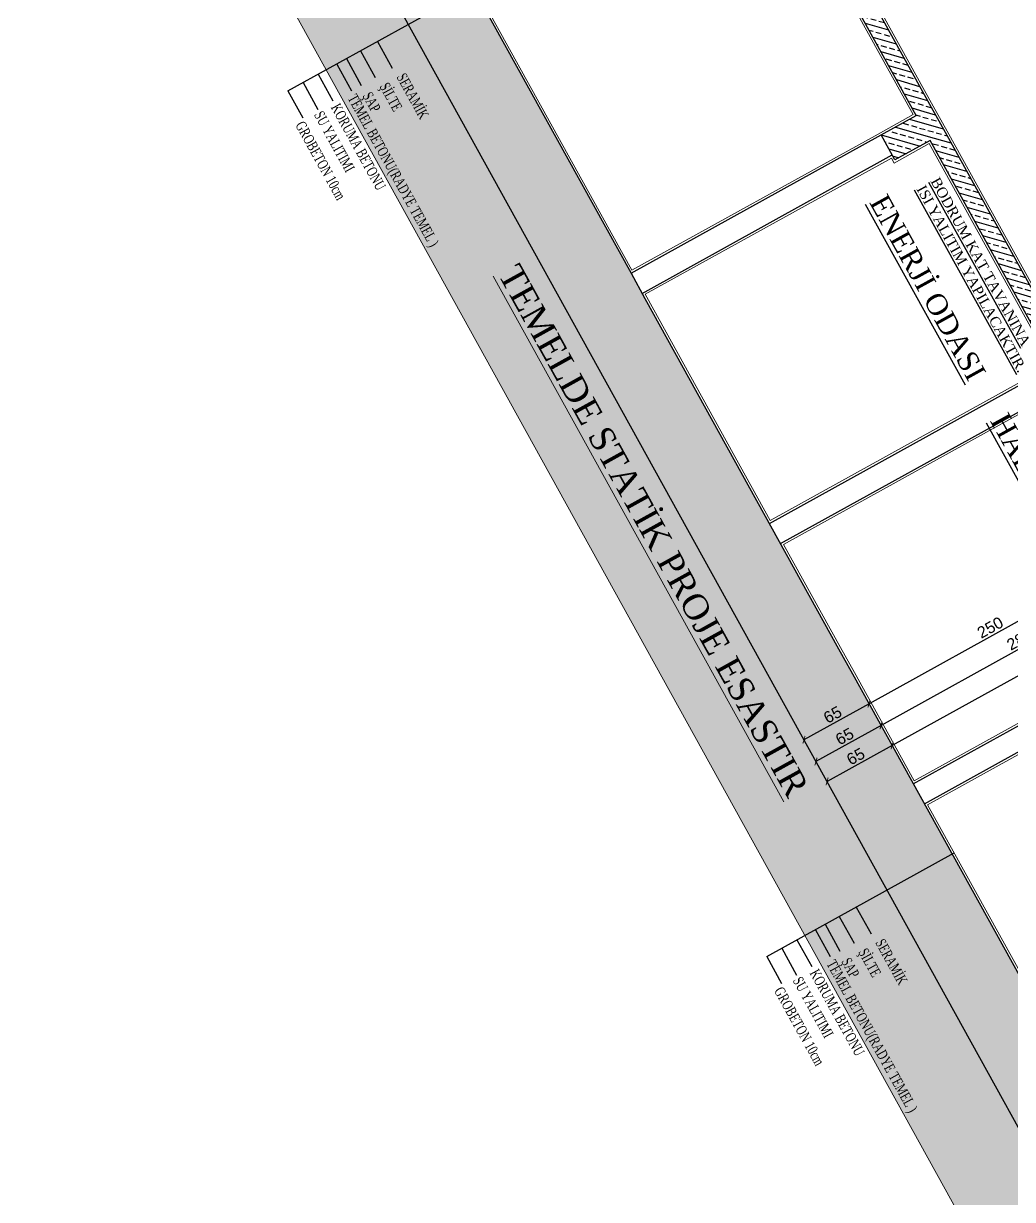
# Model space of a CAD drawing. Header units: millimetres. Extents: x 2232 to 85269, y -3593 to 5869.
# Drawn here: x 6214.1 to 6430.3, y -1483.8 to -1226.7 of the extents above; entities that cross this region are included whole.
import ezdxf

# ---------------------------------------------------------------- set-up
doc = ezdxf.new("R2010")
doc.units = ezdxf.units.MM
for name, color, linetype, lineweight in [('duvar', 232, 'Continuous', 30), ('Kiris', 7, 'Continuous', 30), ('sıva iç', 21, 'Continuous', 0), ('yazı', 11, 'Continuous', 20), ('ölçü iç', 170, 'Continuous', 9), ('ÖLÇÜ İÇ', 7, 'Continuous', 9)]:
    doc.layers.add(name, color=color, linetype=linetype, lineweight=lineweight)
for name, color, linetype in [('LINES', 50, 'Continuous'), ('poz', 1, 'Continuous'), ('Standart', 7, 'Continuous'), ('Yazi', 7, 'Continuous')]:
    doc.layers.add(name, color=color, linetype=linetype)
doc.styles.add('m2', font='arial.ttf', dxfattribs={"width": 0.8, "height": 16})
doc.styles.get("Standard").update_dxf_attribs({"font": 'arial.ttf'})
doc.styles.add('Times roman', font='times.ttf')
doc.styles.add('UNIVCH', font='times.ttf', dxfattribs={"width": 0.7})
doc.dimstyles.new('zulay iç ölçü', dxfattribs={"dimtxt": 10, "dimasz": 5, "dimexe": 0.18, "dimexo": 0, "dimgap": 2, "dimtad": 3, "dimdec": 0, "dimzin": 0, "dimdsep": 46, "dimtxsty": 'Standard', "dimblk": 'ARCHTICK', "dimcen": 0.09, "dimse1": 1, "dimse2": 1, "dimadec": 0, "dimazin": 0, "dimtfac": 1, "dimtdec": 0, "dimtix": 1, "dimtofl": 0, "dimtmove": 0, "dimatfit": 3, "dimldrblk": 'ARCHTICK', "dimfxl": 1, "dimtolj": 1, "dimtzin": 0, "dimarcsym": 0})
pattern_1 = [(45, (0, 0), (-7.071068, 7.071068), []), (45, (7.071, 0), (-7.071068, 7.071068), [5, -2.5])]

# ---------------------------------------------------------------- blocks, each defined once
blk = doc.blocks.new('DFGDFG')
at = {"layer": 'LINES', "linetype": 'Continuous', "style": 'm2', "width": 0.8}
blk.add_text('TURGUT ÖZEL CAD.', height=361.382, rotation=293.0887, dxfattribs=at).set_placement((1071416.2, -439636.4))
blk = doc.blocks.new('IDE830Entity149')
at = {"layer": 'Standart', "linetype": 'Continuous', "lineweight": -3}
h = blk.add_hatch(dxfattribs=at)
h.set_pattern_fill('ANSI33', color=171, scale=40, style=0)
h.set_pattern_definition(pattern_1)
h.paths.add_polyline_path([(2440, 35), (1825, 35), (1825, 50), (2440, 50)])
blk = doc.blocks.new('IDE830Entity150')
at = {"layer": 'Standart', "linetype": 'Continuous', "lineweight": -3}
h = blk.add_hatch(dxfattribs=at)
h.set_pattern_fill('ANSI33', color=171, scale=40, style=0)
h.set_pattern_definition(pattern_1)
h.paths.add_polyline_path([(2815, 35), (2465, 35), (2465, 50), (2815, 50)])
blk = doc.blocks.new('IDE830Entity155')
at = {"layer": 'Standart', "linetype": 'Continuous', "lineweight": -3}
h = blk.add_hatch(dxfattribs=at)
h.set_pattern_fill('ANSI33', color=171, scale=40, style=0)
h.set_pattern_definition(pattern_1)
h.paths.add_polyline_path([(2465, 0), (2440, 0), (2440, 50), (2465, 50)])
blk = doc.blocks.new('IDE830Entity161')
at = {"layer": 'Standart', "linetype": 'Continuous', "lineweight": -3}
h = blk.add_hatch(dxfattribs=at)
h.set_pattern_fill('ANSI33', color=171, scale=40, style=0)
h.set_pattern_definition(pattern_1)
h.paths.add_polyline_path([(3260, -315), (-50, -315), (-50, -250), (3260, -250)])
blk = doc.blocks.new('IDE830Entity427')
at = {"layer": 'Standart', "color": 159, "linetype": 'Continuous', "lineweight": -3}
blk.add_lwpolyline([(2440, 35), (1825, 35)], dxfattribs=at)
blk = doc.blocks.new('IDE830Entity428')
at = {"layer": 'Standart', "color": 159, "linetype": 'Continuous', "lineweight": -3}
blk.add_lwpolyline([(1825, 50), (2440, 50)], dxfattribs=at)
blk = doc.blocks.new('IDE830Entity429')
at = {"layer": 'Standart', "color": 159, "linetype": 'Continuous', "lineweight": -3}
blk.add_lwpolyline([(2440, 50), (2465, 50)], dxfattribs=at)
blk = doc.blocks.new('IDE830Entity430')
at = {"layer": 'Standart', "color": 159, "linetype": 'Continuous', "lineweight": -3}
blk.add_lwpolyline([(2815, 35), (2465, 35)], dxfattribs=at)
blk = doc.blocks.new('IDE830Entity431')
at = {"layer": 'Standart', "color": 159, "linetype": 'Continuous', "lineweight": -3}
blk.add_lwpolyline([(2465, 50), (2815, 50)], dxfattribs=at)
blk = doc.blocks.new('IDE830Entity444')
at = {"layer": 'Standart', "color": 159, "linetype": 'Continuous', "lineweight": -3}
blk.add_lwpolyline([(2440, 0), (2440, 35)], dxfattribs=at)
blk = doc.blocks.new('IDE830Entity445')
at = {"layer": 'Standart', "color": 159, "linetype": 'Continuous', "lineweight": -3}
blk.add_lwpolyline([(2465, 0), (2440, 0)], dxfattribs=at)
blk = doc.blocks.new('IDE830Entity481')
at = {"layer": 'Standart', "color": 159, "linetype": 'Continuous', "lineweight": -3}
blk.add_lwpolyline([(2465, 35), (2465, 0)], dxfattribs=at)
blk = doc.blocks.new('IDE830Entity485')
at = {"layer": 'Standart', "color": 159, "linetype": 'Continuous', "lineweight": -3}
blk.add_lwpolyline([(3260, -315), (-50, -315)], dxfattribs=at)
blk = doc.blocks.new('IDE830Entity712')
at = {"layer": 'Standart', "color": 159, "linetype": 'Continuous', "lineweight": -3}
blk.add_lwpolyline([(1825, -250), (2440, -250)], dxfattribs=at)
blk = doc.blocks.new('IDE830Entity713')
at = {"layer": 'Standart', "color": 159, "linetype": 'Continuous', "lineweight": -3}
blk.add_lwpolyline([(2440, -250), (2465, -250)], dxfattribs=at)
blk = doc.blocks.new('IDE830Entity714')
at = {"layer": 'Standart', "color": 159, "linetype": 'Continuous', "lineweight": -3}
blk.add_lwpolyline([(2465, -250), (2815, -250)], dxfattribs=at)
blk = doc.blocks.new('IDE830Entity715')
at = {"layer": 'Standart', "color": 159, "linetype": 'Continuous', "lineweight": -3}
blk.add_lwpolyline([(2815, -250), (2840, -250)], dxfattribs=at)
blk = doc.blocks.new('IDE830Entity716')
at = {"layer": 'Standart', "color": 159, "linetype": 'Continuous', "lineweight": -3}
blk.add_lwpolyline([(2840, -250), (3235, -250)], dxfattribs=at)
blk = doc.blocks.new('tyutyu')
at = {"layer": 'Standart'}
for name in ['IDE830Entity149', 'IDE830Entity428', 'IDE830Entity155', 'IDE830Entity429', 'IDE830Entity150', 'IDE830Entity431', 'IDE830Entity427', 'IDE830Entity444', 'IDE830Entity430', 'IDE830Entity481', 'IDE830Entity445', 'IDE830Entity161', 'IDE830Entity712', 'IDE830Entity713', 'IDE830Entity714', 'IDE830Entity715', 'IDE830Entity716', 'IDE830Entity485']:
    blk.add_blockref(name, (1027426.5, -397512), dxfattribs=at)
blk = doc.blocks.new('_ArchTick')
at = {"color": 0, "linetype": 'ByBlock', "const_width": 0.15}
blk.add_lwpolyline([(-0.5, -0.5), (0.5, 0.5)], dxfattribs=at)
blk = doc.blocks.new('*D2453')
at = {"layer": 'Defpoints', "color": 0, "transparency": 16777216}
for p in [(661246.2, -128078.5), (661246.2, -128143.5), (661246.2, -128143.5)]:
    blk.add_point(p, dxfattribs=at)
at = {"layer": 'ÖLÇÜ İÇ', "color": 0, "lineweight": -2, "transparency": 16777216}
blk.add_line((661246.2, -128078.5), (661246.2, -128143.5), dxfattribs=at)
at = {"layer": 'ÖLÇÜ İÇ', "color": 0, "lineweight": -2, "transparency": 16777216, "xscale": 5, "yscale": 5, "zscale": 5}
for p, rotation in [((661246.2, -128078.5), 90), ((661246.2, -128143.5), 270)]:
    blk.add_blockref('_ArchTick', p, dxfattribs=dict(at, rotation=rotation))
at = {"layer": 'ÖLÇÜ İÇ', "color": 0, "transparency": 16777216, "insert": (661239.2, -128111), "char_height": 10, "attachment_point": 5, "rotation": 90}
blk.add_mtext('\\A1;65', dxfattribs=at)
blk = doc.blocks.new('*D2477')
at = {"layer": 'Defpoints', "color": 0, "transparency": 16777216}
for p in [(661204.5, -128078.5), (661204.5, -128143.5), (661204.5, -128143.5)]:
    blk.add_point(p, dxfattribs=at)
at = {"layer": 'ÖLÇÜ İÇ', "color": 0, "lineweight": -2, "transparency": 16777216}
blk.add_line((661204.5, -128078.5), (661204.5, -128143.5), dxfattribs=at)
at = {"layer": 'ÖLÇÜ İÇ', "color": 0, "lineweight": -2, "transparency": 16777216, "xscale": 5, "yscale": 5, "zscale": 5}
for p, rotation in [((661204.5, -128078.5), 90), ((661204.5, -128143.5), 270)]:
    blk.add_blockref('_ArchTick', p, dxfattribs=dict(at, rotation=rotation))
at = {"layer": 'ÖLÇÜ İÇ', "color": 0, "transparency": 16777216, "insert": (661197.5, -128111), "char_height": 10, "attachment_point": 5, "rotation": 90}
blk.add_mtext('\\A1;65', dxfattribs=at)
blk = doc.blocks.new('*D2472')
at = {"layer": 'Defpoints', "color": 0, "transparency": 16777216}
for p in [(661177.2, -127828.5), (661187, -128078.5), (661204.5, -128078.5)]:
    blk.add_point(p, dxfattribs=at)
at = {"layer": 'ÖLÇÜ İÇ', "color": 0, "lineweight": -2, "transparency": 16777216}
blk.add_line((661204.5, -127828.5), (661204.5, -128078.5), dxfattribs=at)
at = {"layer": 'ÖLÇÜ İÇ', "color": 0, "lineweight": -2, "transparency": 16777216, "xscale": 5, "yscale": 5, "zscale": 5}
for p, rotation in [((661204.5, -127828.5), 90), ((661204.5, -128078.5), 270)]:
    blk.add_blockref('_ArchTick', p, dxfattribs=dict(at, rotation=rotation))
at = {"layer": 'ÖLÇÜ İÇ', "color": 0, "transparency": 16777216, "insert": (661197.5, -127953.5), "char_height": 10, "attachment_point": 5, "rotation": 90}
blk.add_mtext('\\A1;250', dxfattribs=at)
blk = doc.blocks.new('*D2473')
at = {"layer": 'Defpoints', "color": 0, "transparency": 16777216}
for p in [(661246.2, -127778.5), (661246.2, -128078.5), (661246.2, -128078.5)]:
    blk.add_point(p, dxfattribs=at)
at = {"layer": 'ÖLÇÜ İÇ', "color": 0, "lineweight": -2, "transparency": 16777216}
blk.add_line((661246.2, -127778.5), (661246.2, -128078.5), dxfattribs=at)
at = {"layer": 'ÖLÇÜ İÇ', "color": 0, "lineweight": -2, "transparency": 16777216, "xscale": 5, "yscale": 5, "zscale": 5}
for p, rotation in [((661246.2, -127778.5), 90), ((661246.2, -128078.5), 270)]:
    blk.add_blockref('_ArchTick', p, dxfattribs=dict(at, rotation=rotation))
at = {"layer": 'ÖLÇÜ İÇ', "color": 0, "transparency": 16777216, "insert": (661239.2, -127928.5), "char_height": 10, "attachment_point": 5, "rotation": 90}
blk.add_mtext('\\A1;300', dxfattribs=at)
blk = doc.blocks.new('*D2475')
at = {"layer": 'Defpoints', "color": 0, "transparency": 16777216}
for p in [(661178.9, -127793.5), (661226.2, -128078.5), (661226.2, -128078.5)]:
    blk.add_point(p, dxfattribs=at)
at = {"layer": 'ÖLÇÜ İÇ', "color": 0, "lineweight": -2, "transparency": 16777216}
blk.add_line((661226.2, -127793.5), (661226.2, -128078.5), dxfattribs=at)
at = {"layer": 'ÖLÇÜ İÇ', "color": 0, "lineweight": -2, "transparency": 16777216, "xscale": 5, "yscale": 5, "zscale": 5}
for p, rotation in [((661226.2, -127793.5), 90), ((661226.2, -128078.5), 270)]:
    blk.add_blockref('_ArchTick', p, dxfattribs=dict(at, rotation=rotation))
at = {"layer": 'ÖLÇÜ İÇ', "color": 0, "transparency": 16777216, "insert": (661219.2, -127936), "char_height": 10, "attachment_point": 5, "rotation": 90}
blk.add_mtext('\\A1;285', dxfattribs=at)
blk = doc.blocks.new('*D2476')
at = {"layer": 'Defpoints', "color": 0, "transparency": 16777216}
for p in [(661226.2, -128078.5), (661226.2, -128143.5), (661226.2, -128143.5)]:
    blk.add_point(p, dxfattribs=at)
at = {"layer": 'ÖLÇÜ İÇ', "color": 0, "lineweight": -2, "transparency": 16777216}
blk.add_line((661226.2, -128078.5), (661226.2, -128143.5), dxfattribs=at)
at = {"layer": 'ÖLÇÜ İÇ', "color": 0, "lineweight": -2, "transparency": 16777216, "xscale": 5, "yscale": 5, "zscale": 5}
for p, rotation in [((661226.2, -128078.5), 90), ((661226.2, -128143.5), 270)]:
    blk.add_blockref('_ArchTick', p, dxfattribs=dict(at, rotation=rotation))
at = {"layer": 'ÖLÇÜ İÇ', "color": 0, "transparency": 16777216, "insert": (661219.2, -128111), "char_height": 10, "attachment_point": 5, "rotation": 90}
blk.add_mtext('\\A1;65', dxfattribs=at)
blk = doc.blocks.new('DFGFDGHN')
at = {"layer": 'ÖLÇÜ İÇ'}
for base, p1, p2, picture, middle in [((661246.2, -128078.5), (661246.2, -127778.5), (661246.2, -128078.5), '*D2473', (661239.2, -127928.5)), ((661204.5, -128078.5), (661177.2, -127828.5), (661187, -128078.5), '*D2472', (661197.5, -127953.5)), ((661204.5, -128143.5), (661204.5, -128078.5), (661204.5, -128143.5), '*D2477', (661197.5, -128111)), ((661226.2, -128143.5), (661226.2, -128078.5), (661226.2, -128143.5), '*D2476', (661219.2, -128111)), ((661246.2, -128143.5), (661246.2, -128078.5), (661246.2, -128143.5), '*D2453', (661239.2, -128111))]:
    dim = blk.add_linear_dim(base=base, p1=p1, p2=p2, angle=90, dimstyle='zulay iç ölçü', dxfattribs=at)
    dim.commit()
    dim.dimension.update_dxf_attribs({"geometry": picture, "text_midpoint": middle})
dim = blk.add_linear_dim(base=(661226.2, -128078.5), p1=(661178.9, -127793.5), p2=(661226.2, -128078.5), angle=90, dimstyle='zulay iç ölçü', override={"dimtmove": 1}, dxfattribs=at)
dim.commit()
dim.dimension.update_dxf_attribs({"geometry": '*D2475', "text_midpoint": (661219.2, -127936)})
blk = doc.blocks.new('TTRYRTY')
at = {"linetype": 'ByBlock', "ltscale": 50}
h = blk.add_hatch(dxfattribs=at)
h.set_pattern_fill('AR-CONC', color=252, scale=10, style=0)
h.set_pattern_definition([(50, (0, 0), (71.7260183, -6.2752135), [7.5, -82.5]), (355, (0, 0), (-13.8751334, 75.2192134), [6, -66]), (100.4514445, (5.98, -0.52), (57.8508847, 68.943999), [6.374019, -70.114211]), (46.1842, (0, 20), (106.724133, -16.551928), [11.25, -123.75]), (96.6356355, (8.89, 18.62), (93.4661946, 97.41186), [9.561034, -105.171376]), (351.184164, (0, 20), (93.4661945, 97.41186), [9, -99]), (21, (10, 15), (59.6907052, -40.261889), [7.5, -82.5]), (326, (10, 15), (24.331533, 72.5150045), [6, -66]), (71.451445, (14.974, 11.645), (84.0222377, 32.2531153), [6.374019, -70.114211]), (37.5, (0, 0), (1.21598553, 33.2893854), [0, -65.2, 0, -67, 0, -66.25]), (7.5, (0, 0), (26.3069537, 39.4411712), [0, -38.2, 0, -63.7, 0, -25.25]), (327.5, (-22.3, 0), (53.3822436, -2.2554872), [0, -25, 0, -78, 0, -103.5]), (317.5, (-32.3, 0), (58.318617, 10.0104982), [0, -32.5, 0, -51.8, 0, -73.5])])
h.paths.add_polyline_path([(1241684.9, -410783.1), (1241684.9, -410732), (1241660.6, -410732), (1241656.2, -410749.5), (1241631.2, -410749.5), (1241631.2, -410754.5), (1240121.2, -410754.5), (1240111.2, -410754.5), (1236801.2, -410754.5), (1236801.2, -410749.5), (1236776.2, -410749.5), (1236771.8, -410732), (1236749.6, -410732), (1236763.5, -410836.7), (1241679.6, -410836.7)])
h.paths.add_polyline_path([(1241721.6, -410409.5), (1241713.9, -410409.5), (1241581.2, -410409.5), (1241581.2, -410689.5), (1241583.2, -410689.5), (1241631.2, -410689.5), (1241671.2, -410689.5), (1241660.6, -410732), (1241684.9, -410732), (1241684.9, -410783.1)])
h.paths.add_polyline_path([(1236664.7, -410745.9), (1236918.1, -410745.9), (1236918.1, -410728.5), (1236664.7, -410728.5)], flags=9)
h.paths.add_polyline_path([(1241680.2, -410791.8), (1241784.2, -410791.8), (1241784.2, -410780.2), (1241680.2, -410780.2)], flags=9)
h.paths.add_polyline_path([(1241683.4, -410778.6), (1241781.5, -410778.6), (1241781.5, -410767.4), (1241683.4, -410767.4)], flags=9)
h.paths.add_polyline_path([(1236664.2, -410691.7), (1236897.7, -410691.7), (1236897.7, -410671.1), (1236664.2, -410671.1)], flags=9)
h.paths.add_polyline_path([(1236663.9, -410445.5), (1236880.9, -410445.5), (1236880.9, -410423.4), (1236663.9, -410423.4)], flags=9)
h.paths.add_polyline_path([(1236639.3, -410583.6), (1236934.3, -410583.6), (1236934.3, -410537), (1236639.3, -410537)], flags=9)
at = {"layer": 'duvar'}
for p, q in [((1239541.2, -410689.5), (1239541.2, -410404.5)), ((1239561.2, -410689.5), (1239561.2, -410404.5)), ((1239801.2, -410689.5), (1239801.2, -410404.5)), ((1239821.2, -410689.5), (1239821.2, -410404.5)), ((1239291.2, -410689.5), (1239291.2, -410439.5)), ((1239311.2, -410689.5), (1239311.2, -410439.5))]:
    blk.add_line(p, q, dxfattribs=at)
at = {"layer": 'poz'}
for p, q in [((1239006.5, -410874.8), (1239006.5, -410687.5)), ((1239871.4, -410874.8), (1239871.4, -410687.5)), ((1239006.5, -410785.3), (1239033.2, -410785.3)), ((1239871.4, -410785.3), (1239898.1, -410785.3)), ((1239006.5, -410802.3), (1239033.2, -410802.3)), ((1239871.4, -410802.3), (1239898.1, -410802.3)), ((1239006.5, -410816.4), (1239033.2, -410816.4)), ((1239871.4, -410816.4), (1239898.1, -410816.4)), ((1239006.5, -410826.1), (1239033.2, -410826.1)), ((1239871.4, -410826.1), (1239898.1, -410826.1)), ((1239006.5, -410844.6), (1239033.2, -410844.6)), ((1239871.4, -410844.6), (1239898.1, -410844.6)), ((1239006.5, -410859.7), (1239033.2, -410859.7)), ((1239871.4, -410859.7), (1239898.1, -410859.7)), ((1239006.5, -410874.8), (1239033.2, -410874.8)), ((1239871.4, -410874.8), (1239898.1, -410874.8))]:
    blk.add_line(p, q, dxfattribs=at)
at = {"layer": 'sıva iç'}
for points in [[(1240089.2, -410041.5), (1240084.2, -410041.5), (1240084.2, -410006.5), (1239693.2, -410006.5), (1239693.2, -410041.5), (1239664.2, -410041.5), (1239664.2, -410006.5), (1239318.2, -410006.5), (1239318.2, -410041.5), (1239289.2, -410041.5), (1239289.2, -410006.5), (1238678.2, -410006.5), (1238678.2, -410041.5), (1238673.2, -410041.5), (1238673.2, -410387.5), (1238676.2, -410387.5), (1239291.2, -410387.5), (1239316.2, -410387.5), (1239666.2, -410387.5), (1239691.2, -410387.5), (1240086.2, -410387.5), (1240089.2, -410387.5)], [(1239289.2, -410441.5), (1239289.2, -410441.5), (1239289.2, -410406.5), (1238678.2, -410406.5), (1238678.2, -410441.5), (1238673.2, -410441.5), (1238673.2, -410687.5), (1238676.2, -410687.5), (1239289.2, -410687.5)], [(1239539.2, -410406.5), (1239318.2, -410406.5), (1239318.2, -410441.5), (1239313.2, -410441.5), (1239313.2, -410687.5), (1239316.2, -410687.5), (1239539.2, -410687.5)], [(1239799.2, -410406.5), (1239693.2, -410406.5), (1239693.2, -410441.5), (1239664.2, -410441.5), (1239664.2, -410406.5), (1239563.2, -410406.5), (1239563.2, -410687.5), (1239666.2, -410687.5), (1239691.2, -410687.5), (1239799.2, -410687.5)], [(1240089.2, -410441.5), (1240084.2, -410441.5), (1240084.2, -410406.5), (1239823.2, -410406.5), (1239823.2, -410687.5), (1240086.2, -410687.5), (1240089.2, -410687.5)]]:
    blk.add_lwpolyline(points, close=True, dxfattribs=at)
blk.add_lwpolyline([(1236710.7, -410439.5), (1236763.5, -410836.7), (1241679.6, -410836.7), (1241721.6, -410409.5)], dxfattribs=at)
at = {"layer": 'Kiris'}
blk.add_blockref('tyutyu', (209424.7, -12927.5), dxfattribs=at)
at = {"layer": 'ölçü iç', "lineweight": 30}
blk.add_blockref('DFGFDGHN', (578516.7, -282611), dxfattribs=at)
at = {"layer": 'Yazi', "style": 'Times roman'}
for s, height, p in [('%%UBODRUM KAT TAVANINA', 8.996, (1239347.3, -410421.5)), ('%%UISI YALITIM YAPILACAKTIR.', 8.996, (1239347.3, -410435.6)), ('%%UENERJİ ODASI', 17.991, (1239337.5, -410477.4)), ('%%UHABERLEŞME OD.', 17.991, (1239555.8, -410477.4))]:
    blk.add_text(s, height=height, dxfattribs=at).set_placement(p)
at = {"layer": 'Yazi', "char_height": 6.998, "style": 'UNIVCH'}
for s, insert, width, attachment_point in [('{\\H1.3x;SERAMİK}', (1239041.6, -410776.9), 149.157, 1), ('{\\H1.3x;SERAMİK}', (1239906.5, -410776.9), 149.157, 1), ('{\\H1.3x;ŞİLTE}', (1239041.6, -410793.9), 149.157, 1), ('{\\H1.3x;ŞİLTE}', (1239906.5, -410793.9), 149.157, 1), ('{\\H1.3x;ŞAP}', (1239041.6, -410810.9), 149.157, 1), ('{\\H1.3x;ŞAP}', (1239906.5, -410810.9), 149.157, 1), ('{\\H1.3x;TEMEL BETONU(RADYE TEMEL ) }', (1239037, -410835.3), 238.54, 7), ('{\\H1.3x;TEMEL BETONU(RADYE TEMEL ) }', (1239901.9, -410835.3), 238.54, 7), ('{\\fTimes New Roman|b0|i0|c162|p18;\\H1.3x;KORUMA BETONU}', (1239037, -410840), 121.526, 1), ('{\\fTimes New Roman|b0|i0|c162|p18;\\H1.3x;KORUMA BETONU}', (1239901.9, -410840), 121.526, 1), ('{\\fTimes New Roman|b0|i0|c162|p18;\\H1.3x;SU YALITIMI }', (1239035.6, -410856.1), 335.99, 1), ('{\\fTimes New Roman|b0|i0|c162|p18;\\H1.3x;SU YALITIMI }', (1239900.5, -410856.1), 335.99, 1), ('{\\H1.3x;GROBETON 10cm}', (1239035.5, -410874.7), 121.526, 1), ('{\\H1.3x;GROBETON 10cm}', (1239900.4, -410874.7), 121.526, 1)]:
    blk.add_mtext(s, dxfattribs=dict(at, insert=insert, width=width, attachment_point=attachment_point))
at = {"layer": 'yazı', "style": 'Times roman'}
blk.add_text('%%UTEMELDE STATİK PROJE ESASTIR', height=21.767, dxfattribs=at).set_placement((1239235.1, -410791.9))
blk = doc.blocks.new('RRRR')
at = {"layer": 'Kiris', "color": 18, "true_color": 0x000000}
blk.add_blockref('DFGDFG', (59854.2, 0), dxfattribs=at)
at = {"layer": 'sıva iç', "rotation": 298.9508757840127}
blk.add_blockref('TTRYRTY', (892692.8, 843877.3), dxfattribs=at)

msp = doc.modelspace()

# ---------------------------------------------------------------- block references
at = {"layer": 'ÖLÇÜ İÇ', "xscale": 0.25, "yscale": 0.25, "zscale": 0.25}
msp.add_blockref('RRRR', (-276957.06, 108554.7), dxfattribs=at)

doc.saveas('drawing.dxf')
